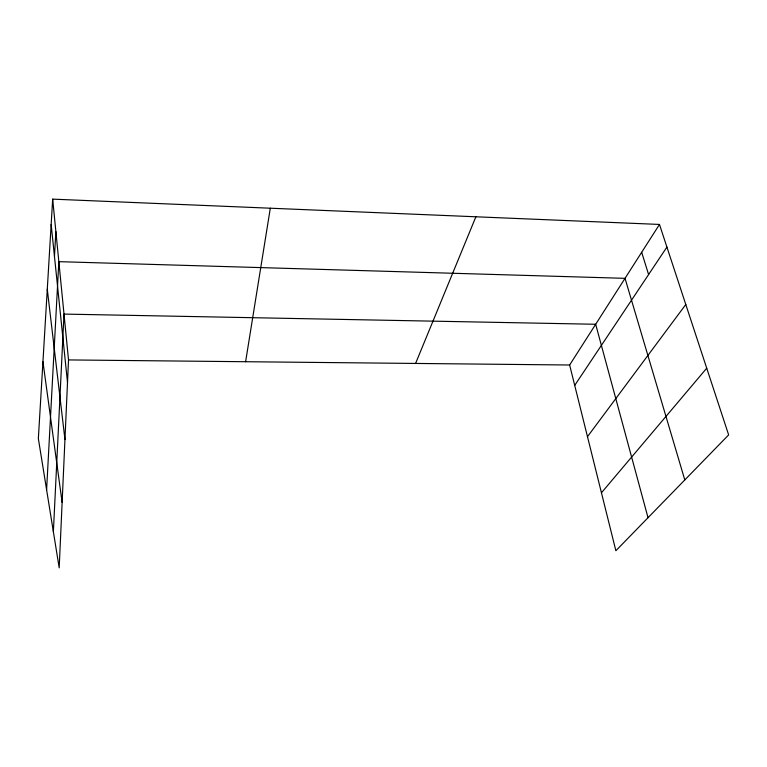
<?xml version="1.0" encoding="UTF-8"?>
<svg xmlns="http://www.w3.org/2000/svg" width="767" height="767" viewBox="0 0 767 767"><rect width="100%" height="100%" fill="white"/><g stroke="black" fill="none" stroke-linecap="round" stroke-linejoin="round"><path stroke-width="1.15" d="M52.674 199.132L68.522 359.924L59.193 567.868L38.35 438.58L52.674 199.132L659.476 224.443L728.65 434.908L615.872 550.725L569.641 365.006L659.476 224.443M53.374 531.78L64.006 314.087L595.671 324.268L648.029 517.706M46.605 489.758L58.838 261.662L625.028 278.335L684.797 479.941M54.467 256.456L55.876 231.596M245.613 361.717L270.31 208.212M415.589 363.443L475.885 216.783M574.713 385.398L666.916 247.079M587.484 436.663L685.794 304.509M601.453 492.778L706.723 368.198M68.522 359.924L569.641 365.006M641.672 252.305L648.604 274.557M42.952 361.736L62.127 502.443M47.286 289.197L64.955 439.568M51.159 224.472L67.515 382.512"/></g></svg>
